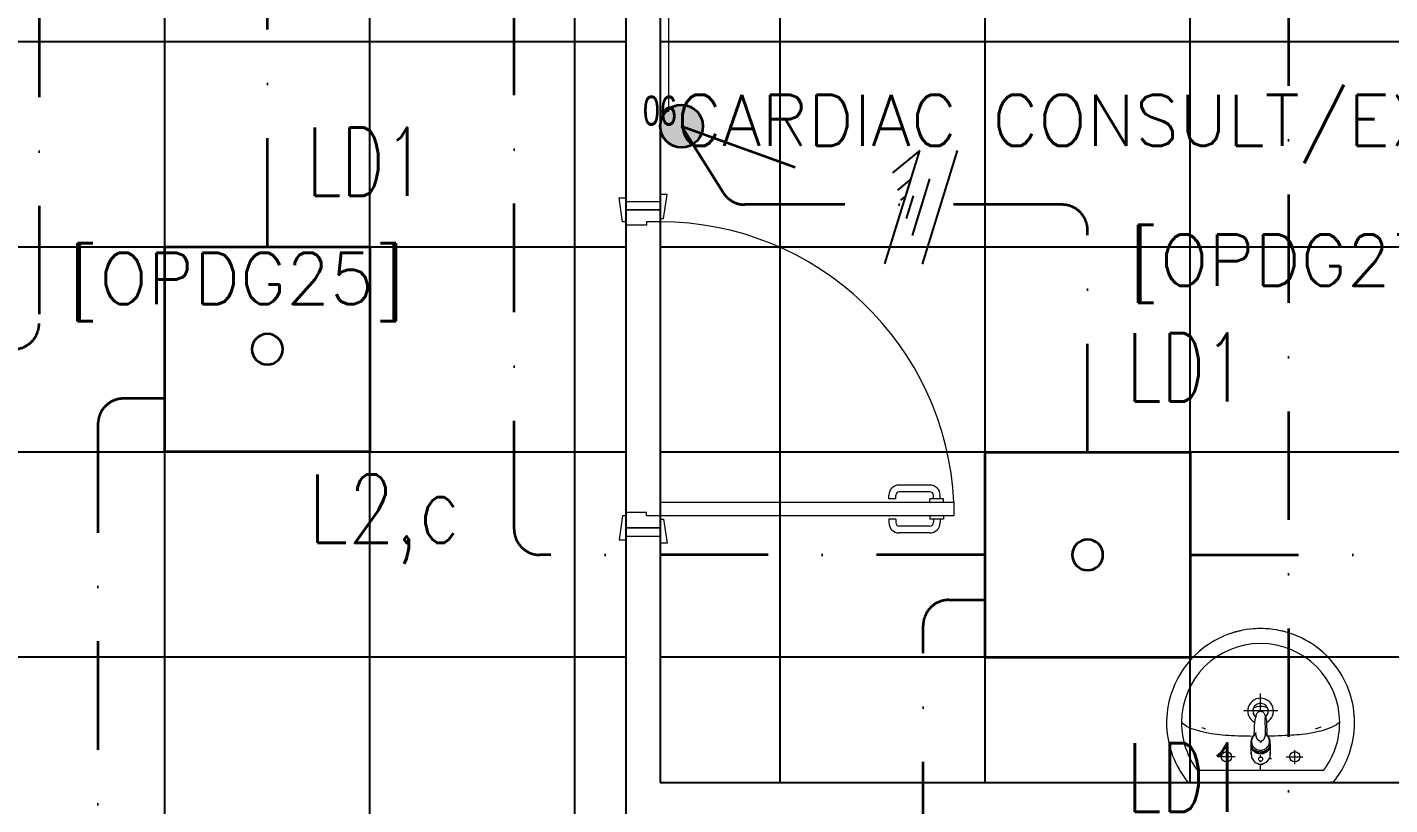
# Model space of a CAD drawing. Header units: inches. Extents: x -12418 to 183584, y -29325 to 19878.
# Drawn here: x 29597 to 33584, y -7033 to -4758 of the extents above; entities that cross this region are included whole.
import ezdxf
from ezdxf.enums import TextEntityAlignment as Align

# ---------------------------------------------------------------- set-up
doc = ezdxf.new("R2010")
doc.units = ezdxf.units.IN
doc.header["$LTSCALE"] = 25
doc.header["$MEASUREMENT"] = 0
doc.linetypes.add('DASHDOT', pattern=[25.4, 12.7, -6.35, 0, -6.35])
doc.layers.get('0').update_dxf_attribs({"color": 8})
for name, color, linetype, lineweight in [('00-Ground Floor$0$72_EGR_BASE_TEXT', 252, 'Continuous', 5), ('00-Ground Floor$0$72_EGR_EQP_TAG', 142, 'Continuous', 5), ('00-Ground Floor$0$LOADING', 253, 'Continuous', 5), ('00-Ground Floor$0$P-SANR-FIXT', 6, 'Continuous', 18), ('00-Ground Floor$0$P-SANR-FIXT-1', 6, 'Continuous', 13), ('00-Ground Floor$0$Walls', 251, 'Continuous', 5), ('00-Ground Floor$0$Wooden Joinery', 251, 'Continuous', 5), ('E-LITE-CIRC', 6, 'Continuous', 25), ('E-LITE-CIRC-NUMB', 6, 'Continuous', 25), ('E-LITE-CLNG', 150, 'Continuous', 35), ('E-LITE-CLNG-CNDT', 6, 'DASHDOT', 35), ('E-LITE-CTRL', 6, 'Continuous', 25), ('E-LITE-IDEN', 6, 'Continuous', 25), ('E-LITE-SWCH @ 100', 3, 'Continuous', 35), ('E-POWR-WIRE', 6, 'Continuous', 25), ('E-POWR-WIRE @ 100', 6, 'Continuous', 25), ('E-POWR-WIRE @ 20', 6, 'Continuous', 25), ('E-POWR-WIRE @ 50', 6, 'Continuous', 25)]:
    doc.layers.add(name, color=color, linetype=linetype, lineweight=lineweight)
doc.layers.add('00-Ground Floor$0$False Ceiling', color=251, linetype='Continuous')
doc.styles.add('00-Ground Floor$0$SIMPLEX', font='SIMPLEX.shx', dxfattribs={"height": 150})
doc.styles.add('00-Ground Floor$0$X3G_ENTITY_257CFD', font='swisscl.ttf', dxfattribs={"height": 200})
doc.styles.add('DC_Simplex', font='SIMPLEX.shx', dxfattribs={"width": 0.7})

# ---------------------------------------------------------------- blocks, each defined once
blk = doc.blocks.new('00-Ground Floor$0$A$C72370EFE')
at = {"layer": '00-Ground Floor$0$Wooden Joinery'}
for p, q in [((-0.01, -0.03), (-0.01, -0.07)), ((0, -0.03), (-0.01, -0.03)), ((0.04, -0.03), (0.05, -0.03)), ((0.05, -0.03), (0.05, -0.07)), ((-0.05, -0.07), (-0.05, -0.16)), ((-0.03, -0.07), (-0.03, -0.16)), ((-0.01, -0.04), (-0.02, -0.04)), ((-0.01, -0.06), (-0.02, -0.06)), ((0, -0.07), (-0.01, -0.07)), ((0.04, -0.07), (0.05, -0.07)), ((0.05, -0.04), (0.06, -0.04)), ((0.05, -0.06), (0.06, -0.06)), ((0.07, -0.07), (0.07, -0.16)), ((0.09, -0.07), (0.09, -0.16)), ((-0.01, -0.17), (-0.02, -0.17)), ((-0.01, -0.19), (-0.02, -0.19)), ((-0.01, -0.17), (-0.01, -0.19)), ((0.05, -0.17), (0.06, -0.17)), ((0.05, -0.17), (0.05, -0.19)), ((0.05, -0.19), (0.06, -0.19))]:
    blk.add_line(p, q, dxfattribs=at)
for centre, radius, start, end in [((-0.02, -0.07), 0.03, 90, 180), ((-0.02, -0.07), 0.01, 90, 180), ((0.06, -0.07), 0.03, 0, 90), ((0.06, -0.07), 0.01, 0, 90), ((-0.02, -0.16), 0.03, 180, 270), ((-0.02, -0.16), 0.01, 180, 270), ((0.06, -0.16), 0.01, 270, 0), ((0.06, -0.16), 0.03, 270, 0)]:
    blk.add_arc(centre, radius, start, end, dxfattribs=at)
blk = doc.blocks.new('00-Ground Floor$0$A$C5DAD61B4')
at = {"layer": '00-Ground Floor$0$Wooden Joinery'}
for points in [[(80, 959.1), (80, 969.1), (10, 979.1), (10, 959.1)], [(940, 959.1), (940, 969.1), (1010, 979.1), (1010, 959.1)], [(70, 859.1), (70, 849.1), (0, 839.1), (0, 859.1)], [(120, 859.1), (120, 0), (80, 0), (80, 859.1)], [(950, 859.1), (950, 849.1), (1020, 839.1), (1020, 859.1)]]:
    blk.add_lwpolyline(points, close=True, dxfattribs=at)
for points in [[(45, 859.1), (45, 959.1), (20, 959.1), (20, 859.1), (45, 859.1)], [(45, 859.1), (80, 859.1), (80, 899.1), (90, 899.1), (90, 959.1), (45, 959.1), (45, 859.1)], [(975, 859.1), (940, 859.1), (940, 899.1), (930, 899.1), (930, 959.1), (975, 959.1), (975, 859.1)], [(975, 859.1), (975, 959.1), (1000, 959.1), (1000, 859.1), (975, 859.1)]]:
    blk.add_lwpolyline(points, dxfattribs=at)
blk.add_arc((80, 859.1), 860, 272.666, 0, dxfattribs=at)
at = {"layer": '00-Ground Floor$0$Wooden Joinery', "xscale": 999.9999999998854, "yscale": 999.9999999998854, "zscale": 999.9999999998854, "rotation": 180}
blk.add_blockref('00-Ground Floor$0$A$C72370EFE', (120, 0), dxfattribs=at)
blk = doc.blocks.new('00-Ground Floor$0$FP_138-161_A_00_GFL_-0_080_Einreichung_Grundrisse_100')
at = {"layer": '00-Ground Floor$0$P-SANR-FIXT'}
blk.add_line((-0.0044, -0.0019), (-0.0045, -0.0021), dxfattribs=at)
at = {"layer": '00-Ground Floor$0$P-SANR-FIXT', "flags": 128}
blk.add_lwpolyline([(-0.0057, -0.0037), (-0.0058, -0.0039), (-0.006, -0.004)], dxfattribs=at)
blk = doc.blocks.new('00-Ground Floor$0$FP_139-161_A_00_GFL_-0_080_Einreichung_Grundrisse_100')
at = {"layer": '00-Ground Floor$0$P-SANR-FIXT'}
blk.add_line((0.0045, -0.0022), (0.0044, -0.002), dxfattribs=at)
at = {"layer": '00-Ground Floor$0$P-SANR-FIXT', "flags": 128}
blk.add_lwpolyline([(0.006, -0.004), (0.0059, -0.0039), (0.0057, -0.0038)], dxfattribs=at)
blk = doc.blocks.new('00-Ground Floor$0$IS_Ceraplus_B8204_BIM_BG _1_ - B8204AA - CERAPLUS single lever basin mixer with pop-up waste-V137-161_A_00_GFL_-0_080_Einreichung_Grundrisse_100')
at = {"layer": '00-Ground Floor$0$P-SANR-FIXT-1'}
h = blk.add_hatch(dxfattribs=at)
h.set_pattern_fill('FP_26', color=256, style=0, pattern_type=2)
h.set_pattern_definition([(225, (0.009, 0), (0.010607, -0.010607), []), (315, (0.009, 0), (0.010607, 0.010607), [])])
h.paths.add_polyline_path([(0.0056, -0.002), (0.0058, -0.0024), (0.0058, -0.0021)])
h.paths.add_polyline_path([(0.007, -0.0039), (0.0088, -0.0045), (0.0084, -0.0043)])
at = {"layer": '00-Ground Floor$0$LOADING'}
for p, q in [((-0.028, 0), (-0.028, -0.0281)), ((-0.0274, -0.0337), (-0.0271, -0.0392)), ((-0.0262, -0.0282), (-0.0263, -0.0287)), ((0.0263, -0.0287), (0.0262, -0.0282)), ((0.0262, -0.0293), (0.0263, -0.0287)), ((0.0271, -0.0392), (0.0274, -0.0337)), ((0.028, -0.0281), (0.028, 0)), ((-0.0137, -0.0512), (-0.0129, -0.0517)), ((0.0124, -0.052), (0.0133, -0.0515)), ((0.014, -0.0647), (0.0133, -0.1077)), ((0.0185, -0.0618), (0.019, -0.0539)), ((0.019, -0.0539), (0.0188, -0.0561))]:
    blk.add_line(p, q, dxfattribs=at)
at = {"layer": '00-Ground Floor$0$LOADING', "flags": 128}
for points in [[(-0.0272, -0.0069), (-0.0266, 0.009), (-0.0165, 0.0236), (0, 0.0291)], [(0.0272, -0.0069), (0.0266, 0.009), (0.0165, 0.0236), (0, 0.0291)], [(-0.0271, -0.0393), (-0.027, -0.0403), (-0.0269, -0.0414), (-0.0267, -0.0424), (-0.0265, -0.0434), (-0.0262, -0.0444), (-0.0259, -0.0454), (-0.0255, -0.0464), (-0.0252, -0.0474), (-0.0247, -0.0484), (-0.0243, -0.0493), (-0.0238, -0.0502), (-0.0232, -0.0511), (-0.0226, -0.052), (-0.022, -0.0529), (-0.0214, -0.0537), (-0.0207, -0.0545), (-0.0199, -0.0553), (-0.0192, -0.0561), (-0.0184, -0.0568), (-0.0176, -0.0575), (-0.0173, -0.0577)], [(-0.0176, -0.0568), (-0.0224, -0.0513), (-0.0254, -0.0448), (-0.0264, -0.0376), (-0.0253, -0.0305), (-0.0222, -0.024), (-0.0172, -0.0186), (-0.0109, -0.0147), (-0.0037, -0.0127), (0.0037, -0.0127), (0.0109, -0.0147), (0.0172, -0.0186), (0.0222, -0.024), (0.0253, -0.0305), (0.0264, -0.0376), (0.0254, -0.0448), (0.0224, -0.0513), (0.0176, -0.0568)], [(0.0173, -0.0577), (0.0181, -0.057), (0.0189, -0.0563), (0.0197, -0.0556), (0.0204, -0.0548), (0.0211, -0.054), (0.0218, -0.0532), (0.0224, -0.0523), (0.023, -0.0514), (0.0236, -0.0505), (0.0241, -0.0496), (0.0246, -0.0487), (0.025, -0.0477), (0.0254, -0.0467), (0.0258, -0.0458), (0.0261, -0.0448), (0.0264, -0.0437), (0.0266, -0.0427), (0.0268, -0.0417), (0.027, -0.0407), (0.0271, -0.0396), (0.0271, -0.0393)], [(-0.019, -0.0539), (-0.0185, -0.0615), (-0.0185, -0.0618)], [(-0.0181, -0.0728), (-0.0177, -0.083), (-0.0172, -0.0938)], [(-0.0162, -0.0579), (-0.0156, -0.058), (-0.0151, -0.0581), (-0.0146, -0.0583), (-0.0142, -0.0586), (-0.0139, -0.0588), (-0.0138, -0.0591)], [(-0.0138, -0.0591), (-0.0139, -0.0612), (-0.014, -0.0633)], [(0.0138, -0.0591), (0.0139, -0.0588), (0.0142, -0.0586), (0.0146, -0.0583), (0.0151, -0.0581), (0.0156, -0.058), (0.0162, -0.0579)], [(0.014, -0.0633), (0.0139, -0.0612), (0.0138, -0.0591)], [(0.0171, -0.0578), (0.0174, -0.0575), (0.0176, -0.0568)], [(0.0172, -0.0938), (0.0177, -0.083), (0.0181, -0.0728)], [(0.0184, -0.0651), (0.0184, -0.0652), (0.0184, -0.0652), (0.0184, -0.0652), (0.0184, -0.0654), (0.0184, -0.0655)], [(-0.0129, -0.1142), (-0.0124, -0.1161), (-0.0118, -0.1179), (-0.0109, -0.1197), (-0.0098, -0.1214), (-0.0084, -0.123), (-0.0067, -0.1244), (-0.0047, -0.1255), (-0.0025, -0.1263), (0, -0.1266)], [(0, -0.1266), (0.0025, -0.1263), (0.0047, -0.1255), (0.0067, -0.1244), (0.0084, -0.123), (0.0098, -0.1214), (0.0109, -0.1197), (0.0118, -0.1179), (0.0124, -0.1161), (0.0129, -0.1142)]]:
    blk.add_lwpolyline(points, dxfattribs=at)
at = {"layer": '00-Ground Floor$0$LOADING'}
for centre, radius, start, end in [((0, 0.0135), 0.00603, 0, 180), ((0, 0.0135), 0.00603, 180, 0), ((-0.009, 0), 0.005, 300, 315), ((0.009, 0), 0.005, 225, 240)]:
    blk.add_arc(centre, radius, start, end, dxfattribs=at)
for centre, major_axis, start_param, end_param in [((0, -0.0281), (-0.028, 0), 4.712389, 6.47291), ((0, -0.0321), (0.0275, 0), 3.141823, 3.202701), ((0, -0.0321), (0.0275, 0), 3.239313, 3.439417), ((0, -0.0281), (0.028, 0), 3.371221, 3.483334), ((0, -0.0287), (0.0267, 0), 1.570796, 3.036556), ((0, -0.0287), (0.0263, 0), 2.625648, 2.791756), ((0, -0.0287), (-0.0263, 0), 4.712389, 5.759587), ((0, -0.0281), (0.028, 0), 6.093357, 7.853982), ((0, -0.0287), (0.0267, 0), 0.105099, 1.570796), ((0, -0.0287), (0.0262, 0), 0.523599, 1.570796), ((0, -0.0287), (0.0262, 0), 0.349919, 0.515945), ((0, -0.0287), (0.0267, 0), 6.059374, 6.108652), ((0, -0.0321), (0.0275, 0), 5.985527, 6.185455), ((0, -0.0281), (0.028, 0), 5.94107, 6.05344), ((0, -0.0321), (0.0275, 0), 6.222066, 6.282955), ((0, -0.0312), (0.0248, 0), 4.111947, 4.191073), ((0, -0.0281), (0.028, 0), 4.202431, 4.259552), ((0, -0.0287), (0.0263, 0), 4.169225, 4.2325), ((0, -0.0281), (0.028, 0), 5.172057, 5.222265)]:
    blk.add_ellipse(centre, major_axis=major_axis, ratio=0.961262, start_param=start_param, end_param=end_param, dxfattribs=at)
for points, knots in [([(-0.0215, -0.0162), (-0.0216, -0.0163), (-0.0219, -0.0167), (-0.0227, -0.0177), (-0.0238, -0.0192), (-0.0249, -0.0211), (-0.0258, -0.0231), (-0.0266, -0.0253), (-0.0273, -0.0282), (-0.0275, -0.0305), (-0.0275, -0.0321)], [0.7859035, 0.7859035, 0.7859035, 0.7859035, 0.7916667, 0.8055556, 0.8333333, 0.8611111, 0.8888889, 0.9166667, 0.9444444, 1, 1, 1, 1]), ([(0.021, -0.0157), (0.0208, -0.0154), (0.0203, -0.0149), (0.0192, -0.0139), (0.0177, -0.0127), (0.0161, -0.0117), (0.0148, -0.0109), (0.0138, -0.0104), (0.0127, -0.0099), (0.0113, -0.0093), (0.0087, -0.0084), (0.0048, -0.0075), (0, -0.0071), (-0.0048, -0.0075), (-0.0087, -0.0084), (-0.0113, -0.0093), (-0.0127, -0.0099), (-0.0138, -0.0104), (-0.0148, -0.0109), (-0.0161, -0.0117), (-0.0177, -0.0127), (-0.0191, -0.0139), (-0.0202, -0.0149), (-0.0208, -0.0154), (-0.021, -0.0157)], [0.2222222, 0.2222222, 0.2222222, 0.2222222, 0.2361111, 0.25, 0.2777778, 0.3055556, 0.3194444, 0.3333333, 0.3472222, 0.3611111, 0.3888889, 0.4444444, 0.5, 0.5555556, 0.6111111, 0.6388889, 0.6527778, 0.6666667, 0.6805556, 0.6944444, 0.7222222, 0.75, 0.7638889, 0.7777778, 0.7777778, 0.7777778, 0.7777778]), ([(0, -0.0378), (-0.0005, -0.038), (-0.0012, -0.0384), (-0.0021, -0.0389), (-0.0028, -0.0393), (-0.0035, -0.0397), (-0.0042, -0.04), (-0.0049, -0.0405), (-0.0055, -0.0409), (-0.0061, -0.0414), (-0.0067, -0.0419), (-0.0072, -0.0424), (-0.0078, -0.0429), (-0.0083, -0.0435), (-0.0088, -0.0441), (-0.0092, -0.0446), (-0.0096, -0.0452), (-0.01, -0.0459), (-0.0103, -0.0466), (-0.0105, -0.0472), (-0.0107, -0.0477), (-0.0108, -0.0481), (-0.0109, -0.0484), (-0.0111, -0.0489), (-0.0114, -0.0497), (-0.0118, -0.0509), (-0.0122, -0.0521), (-0.0124, -0.053), (-0.0126, -0.0537), (-0.0128, -0.0544), (-0.0129, -0.0552), (-0.0131, -0.0559), (-0.0132, -0.0566), (-0.0134, -0.0572), (-0.0136, -0.0581), (-0.0137, -0.0587), (-0.0138, -0.0591)], [0, 0, 0, 0, 0.055556, 0.083333, 0.111111, 0.138889, 0.166667, 0.194444, 0.222222, 0.25, 0.277778, 0.305556, 0.333333, 0.361111, 0.388889, 0.416667, 0.444444, 0.472222, 0.5, 0.527778, 0.541667, 0.555556, 0.569444, 0.583333, 0.611111, 0.666667, 0.722222, 0.75, 0.777778, 0.805556, 0.833333, 0.861111, 0.888889, 0.916667, 0.944444, 1, 1, 1, 1]), ([(0, -0.0357), (-0.0006, -0.0357), (-0.0013, -0.0357), (-0.002, -0.0357), (-0.0022, -0.0357)], [0, 0, 0, 0, 0.1, 0.1298359, 0.1298359, 0.1298359, 0.1298359]), ([(0.0022, -0.0357), (0.002, -0.0357), (0.0013, -0.0357), (0.0006, -0.0357), (0, -0.0357)], [0.8701578, 0.8701578, 0.8701578, 0.8701578, 0.9, 1, 1, 1, 1]), ([(0.0138, -0.0591), (0.0137, -0.0587), (0.0136, -0.0581), (0.0134, -0.0572), (0.0132, -0.0566), (0.0131, -0.0559), (0.0129, -0.0552), (0.0128, -0.0544), (0.0126, -0.0537), (0.0124, -0.053), (0.0122, -0.0521), (0.0118, -0.0509), (0.0114, -0.0497), (0.0111, -0.0489), (0.0109, -0.0484), (0.0108, -0.0481), (0.0107, -0.0477), (0.0105, -0.0472), (0.0103, -0.0466), (0.01, -0.0459), (0.0096, -0.0452), (0.0092, -0.0446), (0.0088, -0.0441), (0.0083, -0.0435), (0.0078, -0.0429), (0.0072, -0.0424), (0.0067, -0.0419), (0.0061, -0.0414), (0.0055, -0.0409), (0.0049, -0.0405), (0.0042, -0.04), (0.0035, -0.0397), (0.0028, -0.0393), (0.0021, -0.0389), (0.0012, -0.0384), (0.0005, -0.038), (0, -0.0378)], [0, 0, 0, 0, 0.055556, 0.083333, 0.111111, 0.138889, 0.166667, 0.194444, 0.222222, 0.25, 0.277778, 0.333333, 0.388889, 0.416667, 0.430556, 0.444444, 0.458333, 0.472222, 0.5, 0.527778, 0.555556, 0.583333, 0.611111, 0.638889, 0.666667, 0.694444, 0.722222, 0.75, 0.777778, 0.805556, 0.833333, 0.861111, 0.888889, 0.916667, 0.944444, 1, 1, 1, 1]), ([(0.0275, -0.0321), (0.0275, -0.0305), (0.0273, -0.0282), (0.0266, -0.0253), (0.0258, -0.0231), (0.0249, -0.0211), (0.0238, -0.0192), (0.0227, -0.0177), (0.0219, -0.0167), (0.0216, -0.0163), (0.0215, -0.0162)], [0, 0, 0, 0, 0.0555556, 0.0833333, 0.1111111, 0.1388889, 0.1666667, 0.1944444, 0.2083333, 0.2142181, 0.2142181, 0.2142181, 0.2142181]), ([(-0.0188, -0.0538), (-0.0188, -0.0547), (-0.0186, -0.0582), (-0.0185, -0.0619), (-0.0184, -0.0646)], [0.6724021, 0.6724021, 0.6724021, 0.6724021, 0.75, 1, 1, 1, 1]), ([(-0.0162, -0.0579), (-0.0162, -0.0578), (-0.0163, -0.0578), (-0.0165, -0.0577), (-0.0166, -0.0575), (-0.0167, -0.0574), (-0.0169, -0.0573), (-0.017, -0.0572), (-0.0172, -0.0571), (-0.0173, -0.057), (-0.0175, -0.0569), (-0.0176, -0.0568)], [0, 0, 0, 0, 0.1, 0.2, 0.3, 0.4, 0.5, 0.6, 0.7, 0.8, 1, 1, 1, 1]), ([(-0.0148, -0.0587), (-0.015, -0.0586), (-0.0159, -0.0583), (-0.0167, -0.058), (-0.0172, -0.0578)], [0.8, 0.8, 0.8, 0.8, 0.85, 1, 1, 1, 1]), ([(0.0141, -0.0613), (0.0141, -0.0611), (0.0143, -0.0608), (0.0145, -0.0604), (0.0148, -0.06), (0.0151, -0.0596), (0.0153, -0.0594), (0.0155, -0.0592), (0.0156, -0.059), (0.0158, -0.0588), (0.016, -0.0587), (0.0163, -0.0585), (0.0165, -0.0583), (0.0166, -0.0582)], [0.3333333, 0.3333333, 0.3333333, 0.3333333, 0.4166667, 0.5, 0.5833333, 0.6666667, 0.7083333, 0.75, 0.7916667, 0.8333333, 0.875, 0.9166667, 1, 1, 1, 1]), ([(0.0176, -0.0568), (0.0175, -0.0569), (0.0173, -0.057), (0.0172, -0.0571), (0.017, -0.0572), (0.0169, -0.0573), (0.0167, -0.0574), (0.0166, -0.0575), (0.0165, -0.0577), (0.0163, -0.0578), (0.0162, -0.0578), (0.0162, -0.0579)], [0, 0, 0, 0, 0.2, 0.3, 0.4, 0.5, 0.6, 0.7, 0.8, 0.9, 1, 1, 1, 1]), ([(0.0184, -0.0646), (0.0185, -0.0619), (0.0186, -0.0582), (0.0188, -0.0547), (0.0188, -0.0538)], [0, 0, 0, 0, 0.25, 0.3275586, 0.3275586, 0.3275586, 0.3275586]), ([(-0.0131, -0.1116), (-0.0132, -0.1115), (-0.0135, -0.1109), (-0.0141, -0.1099), (-0.0147, -0.1086), (-0.0153, -0.1072), (-0.0159, -0.1053), (-0.0167, -0.1021), (-0.0171, -0.0992), (-0.0171, -0.0973)], [0.4856715, 0.4856715, 0.4856715, 0.4856715, 0.5, 0.55, 0.6, 0.65, 0.7, 0.8, 1, 1, 1, 1]), ([(-0.0132, -0.1091), (-0.0132, -0.1096), (-0.0132, -0.1103), (-0.0132, -0.1111), (-0.0132, -0.1115), (-0.0132, -0.1118), (-0.0131, -0.1122), (-0.0131, -0.1125), (-0.0131, -0.1128), (-0.0131, -0.1131), (-0.013, -0.1134), (-0.013, -0.1138), (-0.0129, -0.1141), (-0.0129, -0.1142)], [0.2, 0.2, 0.2, 0.2, 0.4, 0.5, 0.55, 0.6, 0.65, 0.7, 0.75, 0.8, 0.85, 0.9, 1, 1, 1, 1]), ([(0.0129, -0.1142), (0.0129, -0.1141), (0.013, -0.1138), (0.013, -0.1134), (0.0131, -0.1131), (0.0131, -0.1128), (0.0131, -0.1125), (0.0131, -0.1122), (0.0132, -0.1118), (0.0132, -0.1115), (0.0132, -0.1111), (0.0132, -0.1103), (0.0132, -0.1096), (0.0132, -0.1091)], [0, 0, 0, 0, 0.1, 0.15, 0.2, 0.25, 0.3, 0.35, 0.4, 0.45, 0.5, 0.6, 0.8, 0.8, 0.8, 0.8]), ([(0.0131, -0.1116), (0.0133, -0.1113), (0.0137, -0.1106), (0.0142, -0.1096), (0.0147, -0.1084), (0.0153, -0.1072), (0.0159, -0.1053), (0.0167, -0.1021), (0.0171, -0.0992), (0.0171, -0.0973)], [-0.5143371, -0.5143371, -0.5143371, -0.5143371, -0.475, -0.4375, -0.4, -0.35, -0.3, -0.2, 0, 0, 0, 0])]:
    blk.add_open_spline(points, degree=3, knots=knots, dxfattribs=at)
for points in [[(-0.0184, -0.0646), (-0.0183, -0.0659), (-0.0182, -0.0684), (-0.0181, -0.0709), (-0.0181, -0.0721)], [(-0.0172, -0.0578), (-0.0171, -0.0578), (-0.0169, -0.058), (-0.0167, -0.0581), (-0.0166, -0.0582)], [(-0.0162, -0.0579), (-0.0162, -0.0579), (-0.0164, -0.0581), (-0.0165, -0.0582), (-0.0166, -0.0583), (-0.0166, -0.0582), (-0.0166, -0.0582)], [(-0.0166, -0.0582), (-0.0163, -0.0585), (-0.0156, -0.059), (-0.0148, -0.0599), (-0.0142, -0.0609), (-0.0139, -0.0617), (-0.0138, -0.0621)], [(-0.014, -0.0633), (-0.014, -0.0633), (-0.014, -0.0633), (-0.014, -0.0633)], [(-0.014, -0.0646), (-0.014, -0.0644), (-0.014, -0.064), (-0.014, -0.0635), (-0.014, -0.0633)], [(0.014, -0.0633), (0.014, -0.0633), (0.014, -0.0633), (0.014, -0.0633)], [(0.014, -0.0633), (0.014, -0.0635), (0.014, -0.064), (0.014, -0.0644), (0.014, -0.0647)], [(0.0172, -0.0578), (0.0168, -0.0579), (0.0158, -0.0583), (0.0147, -0.0587), (0.0141, -0.059)], [(0.0166, -0.0582), (0.0166, -0.0582), (0.0166, -0.0583), (0.0165, -0.0582), (0.0164, -0.0581), (0.0162, -0.0579), (0.0162, -0.0579)], [(0.0166, -0.0582), (0.0167, -0.0582), (0.0168, -0.0581), (0.0169, -0.058), (0.0169, -0.058)], [(0.0169, -0.058), (0.017, -0.0579), (0.0171, -0.0579), (0.0171, -0.0578)], [(0.0181, -0.0721), (0.0181, -0.0709), (0.0182, -0.0684), (0.0183, -0.0659), (0.0184, -0.0646)], [(-0.0172, -0.0938), (-0.0172, -0.0944), (-0.0172, -0.0956), (-0.0171, -0.0967), (-0.0171, -0.0973)], [(0.0171, -0.0973), (0.0171, -0.0967), (0.0172, -0.0956), (0.0172, -0.0944), (0.0172, -0.0938)]]:
    blk.add_open_spline(points, degree=3, dxfattribs=at)
for name in ['00-Ground Floor$0$FP_138-161_A_00_GFL_-0_080_Einreichung_Grundrisse_100', '00-Ground Floor$0$FP_139-161_A_00_GFL_-0_080_Einreichung_Grundrisse_100']:
    blk.add_blockref(name, (0, 0), dxfattribs=at)
blk = doc.blocks.new('00-Ground Floor$0$_100_WB_KER_REN_55x45x18 - _100_WB_KER_REN_55x45x18-V63-161_A_00_GFL_-0_080_Einreichung_Grundrisse_100')
at = {"layer": '00-Ground Floor$0$LOADING'}
for p, q in [((-0.2075, 0.225), (-0.2075, 0.2227)), ((0.2074, 0.225), (-0.2074, 0.225)), ((0.2075, 0.2227), (0.2075, 0.225)), ((-0.1855, 0.1899), (0.1855, 0.1899)), ((-0.1, 0.172), (-0.1, 0.1303)), ((0, 0.1899), (0, 0.1724)), ((0, 0.1656), (0, 0.1628)), ((0.1, 0.172), (0.1, 0.1303)), ((-0.0744, 0.15), (-0.1234, 0.15)), ((-0.0259, 0.155), (-0.0315, 0.155)), ((0, 0.1509), (0, 0.1454)), ((0, 0.1422), (0, 0.1399)), ((0.026, 0.155), (0.0248, 0.155)), ((0.0744, 0.15), (0.1234, 0.15)), ((-0.1763, 0.0637), (-0.1598, 0.0692)), ((0.1605, 0.0691), (0.1707, 0.0656)), ((-0.05, 0.0161), (0.05, 0.0161)), ((0, 0.0168), (0, -0.0348))]:
    blk.add_line(p, q, dxfattribs=at)
at = {"layer": '00-Ground Floor$0$LOADING', "flags": 128}
for points in [[(-0.2121, 0.225), (-0.219, 0.2164), (-0.2254, 0.2075), (-0.2316, 0.1983), (-0.2373, 0.189), (-0.2427, 0.1794), (-0.2476, 0.1696), (-0.2522, 0.1596), (-0.2564, 0.1494), (-0.2602, 0.1391), (-0.2635, 0.1286), (-0.2665, 0.118), (-0.269, 0.1073), (-0.271, 0.0965), (-0.2727, 0.0856), (-0.2739, 0.0747), (-0.2747, 0.0637), (-0.275, 0.0527), (-0.275, 0.05)], [(0.275, 0.05), (0.2748, 0.061), (0.2741, 0.072), (0.273, 0.0829), (0.2715, 0.0938), (0.2695, 0.1046), (0.2671, 0.1154), (0.2643, 0.126), (0.261, 0.1365), (0.2574, 0.1469), (0.2533, 0.1571), (0.2488, 0.1671), (0.2439, 0.177), (0.2387, 0.1866), (0.233, 0.1961), (0.227, 0.2053), (0.2206, 0.2142), (0.2138, 0.2229), (0.2121, 0.225)], [(-0.275, 0.05), (-0.2748, 0.039), (-0.2741, 0.028), (-0.273, 0.0171), (-0.2715, 0.0062), (-0.2695, -0.0046), (-0.2671, -0.0154), (-0.2643, -0.026), (-0.261, -0.0365), (-0.2574, -0.0469), (-0.2533, -0.0571), (-0.2488, -0.0671), (-0.2439, -0.077), (-0.2387, -0.0866), (-0.233, -0.0961), (-0.227, -0.1053), (-0.2206, -0.1142), (-0.2138, -0.1229), (-0.2067, -0.1313), (-0.1993, -0.1395), (-0.1916, -0.1473), (-0.1836, -0.1548), (-0.1752, -0.162), (-0.1666, -0.1688), (-0.1577, -0.1753), (-0.1486, -0.1814), (-0.1392, -0.1872), (-0.1296, -0.1925), (-0.1198, -0.1975), (-0.1098, -0.2021), (-0.0996, -0.2063), (-0.0893, -0.2101), (-0.0788, -0.2135), (-0.0682, -0.2164), (-0.0575, -0.2189), (-0.0467, -0.221), (-0.0359, -0.2227), (-0.0249, -0.2239), (-0.014, -0.2246), (-0.003, -0.225), (0.008, -0.2249), (0.019, -0.2243), (0.03, -0.2234), (0.0409, -0.2219), (0.0517, -0.2201), (0.0625, -0.2178), (0.0731, -0.2151), (0.0837, -0.212), (0.0941, -0.2084), (0.1043, -0.2044), (0.1144, -0.2001), (0.1243, -0.1953), (0.1341, -0.1901), (0.1436, -0.1846), (0.1528, -0.1786), (0.1618, -0.1723), (0.1706, -0.1657), (0.1791, -0.1587), (0.1873, -0.1514), (0.1952, -0.1437), (0.2028, -0.1358), (0.21, -0.1275), (0.217, -0.119), (0.2236, -0.1101), (0.2298, -0.1011), (0.2356, -0.0918), (0.2411, -0.0822), (0.2462, -0.0725), (0.2509, -0.0625), (0.2552, -0.0524), (0.2591, -0.0421), (0.2626, -0.0317), (0.2656, -0.0211), (0.2683, -0.0104), (0.2705, 0.0003), (0.2722, 0.0112), (0.2736, 0.0221), (0.2745, 0.0331), (0.2749, 0.0441), (0.275, 0.05)]]:
    blk.add_lwpolyline(points, dxfattribs=at)
at = {"layer": '00-Ground Floor$0$LOADING'}
for centre in [(-0.1, 0.15), (0.1, 0.15)]:
    blk.add_circle(centre, 0.015, dxfattribs=at)
for centre, radius, start, end in [((0, 0.05), 0.275, 145.9324, 150.3591), ((0, 0.05), 0.275, 140.4788, 141.2381), ((0, 0.05), 0.275, 38.7619, 39.5212), ((0, 0.05), 0.275, 29.6409, 34.0676), ((0, 0.05), 0.2315, 142.8209, 180), ((0, 0.155), 0.0175, 54.0899, 125.9101), ((0, 0.155), 0.0175, 68.869, 83.8798), ((0, 0.05), 0.2315, 0, 37.1791), ((0, 0.155), 0.0175, 251.9463, 258.2346), ((0, 0.05), 0.275, 180, 183.6225), ((0, 0.05), 0.2315, 180, 0), ((0, 0.0161), 0.0375, 117.1305, 0), ((0, 0.0161), 0.0375, 0, 61.4146), ((0, 0.0161), 0.0225, 129.5025, 0), ((0, 0.0161), 0.0225, 180, 193.3417), ((0, 0.0161), 0.0225, 197.0466, 201.508), ((0, 0.0161), 0.0225, 156.725, 162.0134), ((0, 0.05), 0.047, 243.4433, 296.5567), ((0, 0.0161), 0.0225, 138.0808, 143.3939), ((0, 0.0161), 0.0225, 0, 51.4286), ((0, 0.0161), 0.0225, 36.616, 41.9265), ((0, 0.0161), 0.0225, 17.9887, 23.276), ((0, 0.0161), 0.0225, 338.492, 342.9534), ((0, 0.0161), 0.0225, 346.6583, 0), ((0, 0.05), 0.275, 307.6689, 312), ((0, 0.05), 0.275, 240, 245.6589), ((0, 0.05), 0.275, 252, 257.5535), ((0, 0.05), 0.275, 264, 276), ((0, 0.05), 0.275, 282.9241, 288)]:
    blk.add_arc(centre, radius, start, end, dxfattribs=at)
for points, knots in [([(-0.2074, 0.225), (-0.2078, 0.225), (-0.2086, 0.225), (-0.2095, 0.225), (-0.2102, 0.225), (-0.2106, 0.225), (-0.2109, 0.225), (-0.2111, 0.225), (-0.2114, 0.225), (-0.2116, 0.225), (-0.2118, 0.225), (-0.2119, 0.225), (-0.2119, 0.225)], [-1, -1, -1, -1, -0.8333333, -0.6666667, -0.5833333, -0.5, -0.4583333, -0.4166667, -0.3333333, -0.2916667, -0.25, -0.1666667, -0.1666667, -0.1666667, -0.1666667]), ([(0.2119, 0.225), (0.2119, 0.225), (0.2118, 0.225), (0.2116, 0.225), (0.2114, 0.225), (0.2111, 0.225), (0.2109, 0.225), (0.2106, 0.225), (0.2102, 0.225), (0.2095, 0.225), (0.2086, 0.225), (0.2078, 0.225), (0.2074, 0.225)], [-0.8333333, -0.8333333, -0.8333333, -0.8333333, -0.75, -0.7083333, -0.6666667, -0.5833333, -0.5416667, -0.5, -0.4166667, -0.3333333, -0.1666667, 0, 0, 0, 0]), ([(-0.0037, 0.1721), (-0.0046, 0.1719), (-0.0064, 0.1714), (-0.0081, 0.1705), (-0.009, 0.17)], [0.5653198, 0.5653198, 0.5653198, 0.5653198, 0.6111111, 0.6666667, 0.6666667, 0.6666667, 0.6666667]), ([(0.009, 0.17), (0.0086, 0.1703), (0.0077, 0.1708), (0.0059, 0.1715), (0.0046, 0.1719), (0.0037, 0.1721)], [0.3333333, 0.3333333, 0.3333333, 0.3333333, 0.3611111, 0.3888889, 0.4346482, 0.4346482, 0.4346482, 0.4346482]), ([(-0.2294, 0.0509), (-0.2103, 0.066), (-0.1431, 0.0839), (-0.1084, 0.0863), (-0.0496, 0.0893), (-0.0206, 0.0899)], [0.0392191, 0.0392191, 0.0392191, 0.0392191, 0.1715289, 0.4228457, 0.6475389, 0.6475389, 0.6475389, 0.6475389]), ([(0.0209, 0.0903), (0.0512, 0.0901), (0.1113, 0.0879), (0.1514, 0.0828), (0.2115, 0.0665), (0.2292, 0.052)], [0.7533082, 0.7533082, 0.7533082, 0.7533082, 0.9865548, 1.235629, 1.3638988, 1.3638988, 1.3638988, 1.3638988]), ([(-0.0141, 0.0337), (-0.0162, 0.0319), (-0.0207, 0.0267), (-0.0225, 0.02), (-0.0225, 0.0161)], [0.7144203, 0.7144203, 0.7144203, 0.7144203, 0.8333333, 1, 1, 1, 1]), ([(0.0225, 0.0161), (0.0225, 0.0187), (0.0216, 0.0239), (0.0182, 0.0298), (0.0152, 0.0327), (0.0141, 0.0337)], [0, 0, 0, 0, 0.1111111, 0.2222222, 0.285568, 0.285568, 0.285568, 0.285568])]:
    blk.add_open_spline(points, degree=3, knots=knots, dxfattribs=at)
for points in [[(-0.2075, 0.2227), (-0.2075, 0.2231), (-0.2075, 0.2235), (-0.2075, 0.2239)], [(0.2075, 0.2239), (0.2075, 0.2235), (0.2075, 0.2231), (0.2075, 0.2227)], [(-0.1852, 0.1899), (-0.1853, 0.1899), (-0.1854, 0.1899), (-0.1855, 0.1899)], [(-0.0009, 0.1725), (-0.0013, 0.1725), (-0.0018, 0.1724), (-0.0022, 0.1724)], [(0.0022, 0.1724), (0.0018, 0.1724), (0.0013, 0.1725), (0.0009, 0.1725)], [(0.1855, 0.1899), (0.1854, 0.1899), (0.1853, 0.1899), (0.1852, 0.1899)], [(-0.0225, 0.0161), (-0.0225, 0.0147), (-0.0222, 0.012), (-0.0215, 0.0093), (-0.021, 0.008)], [(0.021, 0.008), (0.0215, 0.0093), (0.0222, 0.012), (0.0225, 0.0147), (0.0225, 0.0161)]]:
    blk.add_open_spline(points, degree=3, dxfattribs=at)
at = {"layer": '00-Ground Floor$0$LOADING', "xscale": -1, "rotation": 5.088887490341627e-12}
blk.add_blockref('00-Ground Floor$0$IS_Ceraplus_B8204_BIM_BG _1_ - B8204AA - CERAPLUS single lever basin mixer with pop-up waste-V137-161_A_00_GFL_-0_080_Einreichung_Grundrisse_100', (0, 0.1434), dxfattribs=at)
blk = doc.blocks.new('00-Ground Floor$0$A$Ce9e1c4c3')
at = {"layer": '00-Ground Floor$0$False Ceiling', "color": 254}
for p, q in [((-68550.5, -2847.4, 0), (-68550.5, -6967.4, 0)), ((-68650.5, -13467.4, 0), (-68650.5, -2875.8, 0)), ((-68550.5, -6967.4, 0), (-64050.5, -6967.4, 0))]:
    blk.add_line(p, q, dxfattribs=at)
at = {"layer": '00-Ground Floor$0$False Ceiling', "color": 254, "linetype": 'Continuous'}
for p, q in [((-68200, -6967.4), (-68200, -2847.4)), ((-67600, -6967.4), (-67600, -2847.4)), ((-67000, -6967.4), (-67000, -2847.4)), ((-70000, -13467.4), (-70000, -2875.8)), ((-69400, -13467.4), (-69400, -2875.8)), ((-68800, -13467.4), (-68800, -2875.8)), ((-76050.5, -4800), (-68650.5, -4800)), ((-68550.5, -4800), (-64050.5, -4800)), ((-76050.5, -5400), (-68650.5, -5400)), ((-68550.5, -5400), (-64050.5, -5400)), ((-76050.5, -6000), (-68650.5, -6000)), ((-68550.5, -6000), (-64050.5, -6000)), ((-70450.5, -6600), (-68650.5, -6600)), ((-68550.5, -6600), (-64050.5, -6600))]:
    blk.add_line(p, q, dxfattribs=at)
blk = doc.blocks.new('00-Ground Floor')
at = {"layer": '00-Ground Floor$0$LOADING', "elevation": 0}
blk.add_lwpolyline([(31449.5, -5003.5), (31474.5, -5003.5), (31474.5, -4497.5), (31449.5, -4497.5), (31449.5, -5003.5)], dxfattribs=at)
at = {"layer": '00-Ground Floor$0$Walls'}
for p, q in [((31349.5, -5267.4, 0), (31349.5, -2747.4, 0)), ((31449.5, -5267.4, 0), (31449.5, -2847.4, 0)), ((31349.5, -5267.4, 0), (31449.5, -5267.4, 0)), ((31349.5, -6247.4, 0), (31449.5, -6247.4, 0)), ((31349.5, -8867.4, 0), (31349.5, -6247.4, 0)), ((31449.5, -6967.4, 0), (31449.5, -6247.4, 0)), ((35949.5, -6967.4, 0), (31449.5, -6967.4, 0))]:
    blk.add_line(p, q, dxfattribs=at)
at = {"layer": '00-Ground Floor$0$False Ceiling', "color": 254}
blk.add_blockref('00-Ground Floor$0$A$Ce9e1c4c3', (100000, 0), dxfattribs=at)
at = {"layer": '00-Ground Floor$0$LOADING', "xscale": 1000, "yscale": 1000, "zscale": 1000, "rotation": 180}
blk.add_blockref('00-Ground Floor$0$_100_WB_KER_REN_55x45x18 - _100_WB_KER_REN_55x45x18-V63-161_A_00_GFL_-0_080_Einreichung_Grundrisse_100', (33206.1, -6742.4, 0), dxfattribs=at)
at = {"layer": '00-Ground Floor$0$Wooden Joinery', "rotation": 89.99999999999999}
blk.add_blockref('00-Ground Floor$0$A$C5DAD61B4', (32308.6, -6267.4, 0), dxfattribs=at)
at = {"layer": '00-Ground Floor$0$72_EGR_BASE_TEXT', "char_height": 150, "attachment_point": 2, "style": '00-Ground Floor$0$SIMPLEX'}
for s, insert in [('CARDIAC CONSULT/EXAM ROOM/ECG (2)', (33549, -4955.2)), ('[OPDG27]', (33313.7, -5364.1, 0)), ('[OPDG25]', (30210.2, -5417.8, 0))]:
    blk.add_mtext(s, dxfattribs=dict(at, insert=insert))
at = {"layer": '00-Ground Floor$0$72_EGR_EQP_TAG', "insert": (31448.6, -4958.1, 0), "char_height": 87.47, "attachment_point": 2, "style": '00-Ground Floor$0$X3G_ENTITY_257CFD'}
blk.add_mtext('06', dxfattribs=at)
blk = doc.blocks.new('*U234')
h = blk.add_hatch(color=254)
h.dxf.hatch_style = 1
h.paths.add_polyline_path([(-300, 300), (-300, -300), (300, -300), (300, 300)])
edge = h.paths.add_edge_path(flags=16)
edge.add_arc((0, 0), 45, 0, 360)
blk.add_lwpolyline([(-300, 300), (-300, -300), (300, -300), (300, 300)], close=True)
blk.add_circle((0, 0), 45)
at = {"layer": 'E-LITE-CIRC-NUMB', "style": 'DC_Simplex', "width": 0.7, "flags": 8}
blk.add_attdef('CIRCUIT', text='', height=200, rotation=0, dxfattribs=at).set_placement((-473.9, 300), align=Align.RIGHT)
at = {"layer": 'E-LITE-CTRL', "style": 'DC_Simplex', "width": 0.7, "flags": 8}
blk.add_attdef('CONTROL', (1118.9, -935), '', height=200, rotation=360, dxfattribs=at)
at = {"layer": 'E-LITE-IDEN', "style": 'DC_Simplex', "width": 0.7, "flags": 8}
blk.add_attdef('TYPE', (-114.6, 448.6), '', height=200, rotation=360, dxfattribs=at)
blk = doc.blocks.new('*U14')
blk.add_lwpolyline([(-300, 300), (-300, -300), (300, -300), (300, 300)], close=True)
blk.add_circle((0, 0), 45)
at = {"layer": 'E-LITE-CIRC-NUMB', "style": 'DC_Simplex', "width": 0.7, "flags": 8}
blk.add_attdef('CIRCUIT', text='', height=200, rotation=0, dxfattribs=at).set_placement((-473.9, 300), align=Align.RIGHT)
at = {"layer": 'E-LITE-CTRL', "style": 'DC_Simplex', "width": 0.7, "flags": 8}
blk.add_attdef('CONTROL', (1118.9, -935), '', height=200, rotation=360, dxfattribs=at)
at = {"layer": 'E-LITE-IDEN', "style": 'DC_Simplex', "width": 0.7, "flags": 8}
blk.add_attdef('TYPE', (-114.6, 448.6), '', height=200, rotation=360, dxfattribs=at)
blk = doc.blocks.new('*U35')
blk.add_hatch(color=256).paths.add_polyline_path([(0.625, -0.625, 1), (0.625, 0.625, 1)])
blk.add_line((0.625, 0), (3.947, -1.2))
blk.add_circle((0.625, 0), 0.625)
at = {"layer": 'E-LITE-CTRL', "style": 'DC_Simplex', "width": 0.7, "flags": 8}
blk.add_attdef('CONTROL', (-26.627, -10.116), '', height=2, rotation=360, dxfattribs=at)
at = {"layer": 'E-LITE-IDEN', "style": 'DC_Simplex', "width": 0.7, "flags": 8}
blk.add_attdef('TYPE', text='', height=2, rotation=360, dxfattribs=at).set_placement((-31.991, -10.116), align=Align.RIGHT)
blk = doc.blocks.new('*U77')
for p, q in [((-0.515, -1.66), (0.515, 1.66)), ((0.515, 1.66), (-0.287, 1.001)), ((0.587, -1.663), (1.617, 1.658))]:
    blk.add_line(p, q)
blk = doc.blocks.new('*U1192')
at = {"layer": 'E-POWR-WIRE @ 100', "xscale": 100, "yscale": 100, "zscale": 100}
blk.add_blockref('*U77', (32157.9, -5284.3, 0), dxfattribs=at)
at = {"layer": 'E-POWR-WIRE @ 20', "xscale": 20, "yscale": 20, "zscale": 20}
blk.add_blockref('*U77', (32157.9, -5284.3, 0), dxfattribs=at)
at = {"layer": 'E-POWR-WIRE @ 50', "xscale": 50, "yscale": 50, "zscale": 50}
blk.add_blockref('*U77', (32157.9, -5284.3, 0), dxfattribs=at)

msp = doc.modelspace()

# ---------------------------------------------------------------- linework, layer by layer
at = {"layer": 'E-LITE-CLNG-CNDT', "elevation": 0}
msp.add_lwpolyline([(32400, -6301.6), (31097, -6301.6, -0.414214), (31022, -6226.6), (31022, -2670.1, 0.414214), (30947, -2595.1), (22492.4, -2595.1)], format="xyb", dxfattribs=at)
at = {"layer": 'E-LITE-CLNG-CNDT'}
for points in [[(30000, -3300), (29707.1, -3300, 0.414214), (29632.1, -3375), (29632.1, -5625, -0.414214), (29557.1, -5700), (28200, -5700)], [(32700, -6001.6), (32700, -5351.9, 0.414214), (32625, -5276.9), (31697.1, -5276.9, -0.258493), (31633.5, -5241.7), (31512, -5047.4)], [(30000, -5844.3), (29879.3, -5844.3, 0.414214), (29804.3, -5919.3), (29804.3, -11625, 0.414214), (29879.3, -11700), (30000, -11700)], [(32400, -9204.7), (32293.8, -9204.7, -0.414214), (32218.8, -9129.7), (32218.8, -6508.6, -0.414214), (32293.8, -6433.6), (32400, -6433.6)]]:
    msp.add_lwpolyline(points, format="xyb", dxfattribs=at)
for points in [[(30300, -5400), (30300, -3600)], [(33000, -6301.6), (34800, -6301.6)]]:
    msp.add_lwpolyline(points, dxfattribs=at)
at = {"layer": 'E-LITE-CLNG-CNDT', "color": 1}
msp.add_lwpolyline([(33000, -3901.6), (33213.1, -3901.6, -0.414214), (33288.1, -3976.6), (33288.1, -7324.3, -0.295911), (33243.7, -7392.8), (33000, -7501.6)], format="xyb", dxfattribs=at)

# ---------------------------------------------------------------- block references
at = {"layer": 'E-LITE-CLNG'}
ref = msp.add_blockref('*U14', (30300, -5700), dxfattribs=dict(at, xscale=-1))
ref.add_attrib('TYPE', 'LD1', (30414.6, -5251.4), dxfattribs={"layer": 'E-LITE-IDEN', "height": 200, "rotation": 0, "style": 'DC_Simplex', "width": 0.7, "flags": 8})
ref = msp.add_blockref('*U14', (32700, -6301.6), dxfattribs=dict(at, xscale=-1))
ref.add_attrib('TYPE', 'LD1', (32814.6, -5853.1), dxfattribs={"layer": 'E-LITE-IDEN', "height": 200, "rotation": 0, "style": 'DC_Simplex', "width": 0.7, "flags": 8})
ref = msp.add_blockref('*U234', (32700, -7501.6), dxfattribs=dict(at, xscale=-1))
ref.add_attrib('TYPE', 'LD1', (32814.6, -7053.1), dxfattribs={"layer": 'E-LITE-IDEN', "height": 200, "rotation": 0, "style": 'DC_Simplex', "width": 0.7, "flags": 8})
at = {"layer": 'E-LITE-CLNG-CNDT', "color": 1}
msp.add_blockref('00-Ground Floor', (0, 0), dxfattribs=at)
at = {"layer": 'E-LITE-SWCH @ 100', "xscale": 100, "yscale": 100, "zscale": 100}
msp.add_blockref('*U35', (31449.5, -5047.4, 0), dxfattribs=at)
at = {"layer": 'E-POWR-WIRE'}
msp.add_blockref('*U1192', (0, 0), dxfattribs=at)

# ---------------------------------------------------------------- texts
at = {"layer": 'E-LITE-CIRC', "style": 'DC_Simplex', "width": 0.8}
msp.add_text('L2,c', height=200, rotation=0, dxfattribs=at).set_placement((30419.5, -6266.5))

doc.saveas('drawing.dxf')
